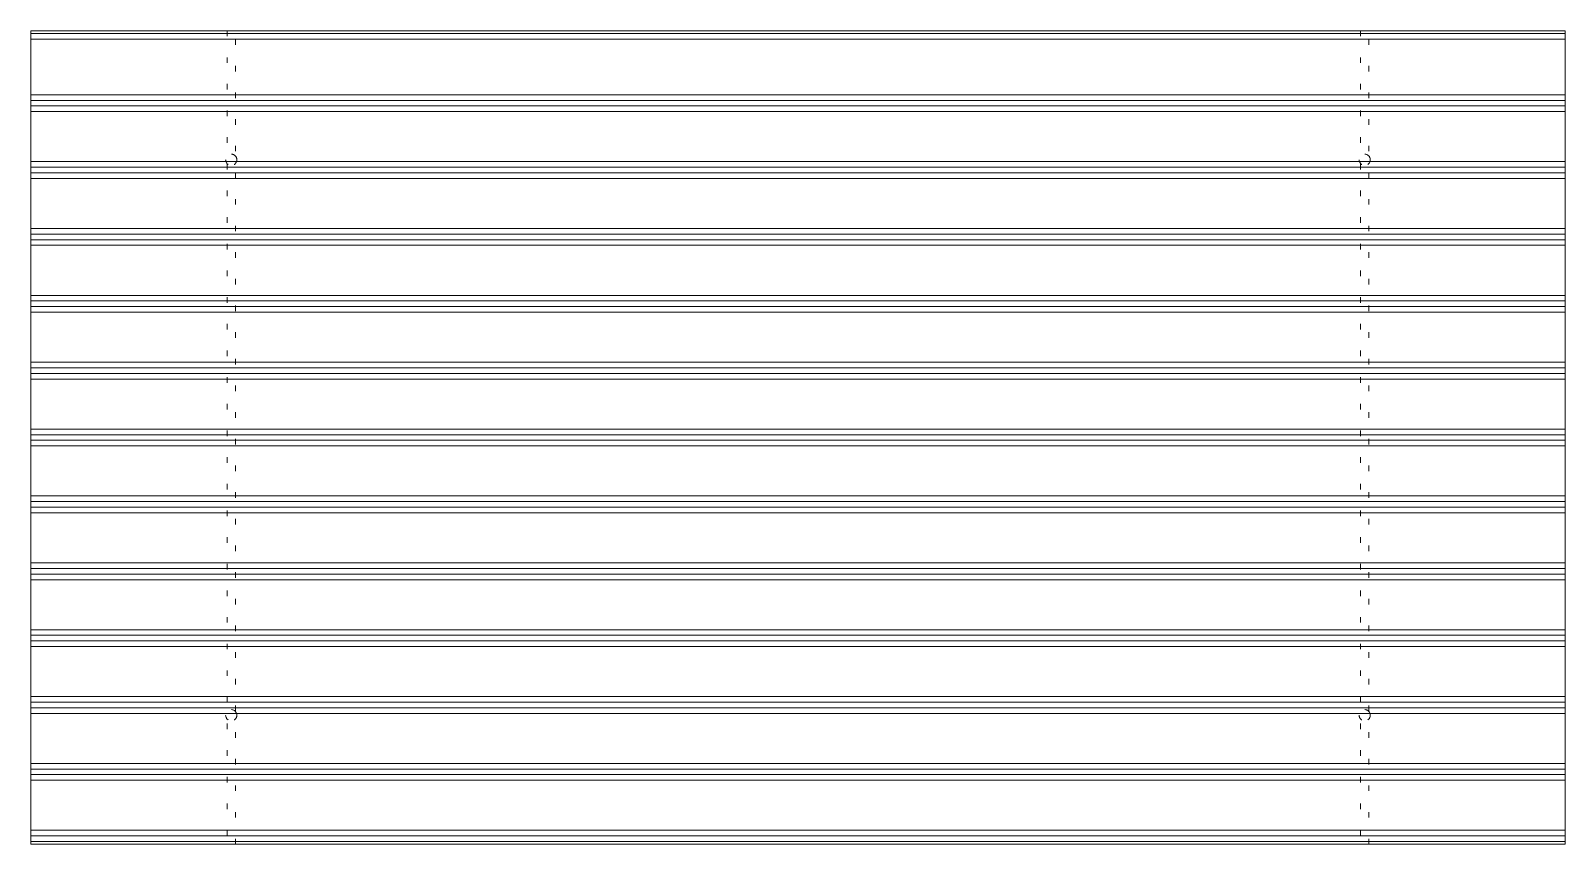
# Model space of a CAD drawing. Header units: inches. Extents: x 1286 to 7442, y -84 to 3420.
# Drawn here: x 2144.21 to 2171.56, y 224.33 to 238.83 of the extents above; entities that cross this region are included whole.
import ezdxf

# ---------------------------------------------------------------- set-up
doc = ezdxf.new("R2010")
doc.units = ezdxf.units.IN
doc.header["$LTSCALE"] = 3
doc.header["$MEASUREMENT"] = 0
doc.linetypes.add('DASHED', pattern=[0.75, 0.5, -0.25])
doc.linetypes.add('DOT', pattern=[0.25, 0, -0.25])
doc.layers.add('ARQ_PROJEÇÃO', color=8, linetype='DASHED', lineweight=5)
doc.layers.add('ARQ_VISTA', color=2, linetype='Continuous', lineweight=5)

msp = doc.modelspace()

# ---------------------------------------------------------------- linework, layer by layer
at = {"layer": 'ARQ_PROJEÇÃO', "color": 4, "linetype": 'DOT', "ltscale": 0.5}
for points in [[(2147.708, 224.327), (2147.858, 224.327), (2147.858, 238.827), (2147.708, 238.827)], [(2167.908, 224.327), (2168.058, 224.327), (2168.058, 238.827), (2167.908, 238.827)]]:
    msp.add_lwpolyline(points, close=True, dxfattribs=at)
at = {"layer": 'ARQ_PROJEÇÃO', "color": 8, "linetype": 'DOT', "ltscale": 0.5}
for points in [[(2147.683, 236.527, -1), (2147.883, 236.527, -1)], [(2167.883, 236.527, -1), (2168.083, 236.527, -1)], [(2147.883, 226.627, -1), (2147.683, 226.627, -1)], [(2168.083, 226.627, -1), (2167.883, 226.627, -1)]]:
    msp.add_lwpolyline(points, format="xyb", close=True, dxfattribs=at)
for centre in [(2147.783, 236.527), (2167.983, 236.527), (2147.783, 226.627), (2167.983, 226.627)]:
    msp.add_circle(centre, 0.1, dxfattribs=at)
at = {"layer": 'ARQ_VISTA'}
for p, q in [((2171.558, 238.827), (2144.208, 238.827)), ((2171.558, 238.777), (2144.208, 238.777)), ((2171.558, 237.585), (2144.208, 237.585)), ((2171.558, 237.485), (2144.208, 237.485)), ((2171.558, 236.393), (2144.208, 236.393)), ((2171.558, 236.293), (2144.208, 236.293)), ((2171.558, 235.202), (2144.208, 235.202)), ((2171.558, 235.102), (2144.208, 235.102)), ((2171.558, 234.01), (2144.208, 234.01)), ((2171.558, 233.91), (2144.208, 233.91)), ((2171.558, 232.818), (2144.208, 232.818)), ((2171.558, 232.718), (2144.208, 232.718)), ((2171.558, 231.627), (2144.208, 231.627)), ((2171.558, 231.527), (2144.208, 231.527)), ((2171.558, 230.435), (2144.208, 230.435)), ((2171.558, 230.335), (2144.208, 230.335)), ((2171.558, 229.243), (2144.208, 229.243)), ((2171.558, 229.143), (2144.208, 229.143)), ((2171.558, 228.052), (2144.208, 228.052)), ((2171.558, 227.952), (2144.208, 227.952)), ((2171.558, 226.86), (2144.208, 226.86)), ((2171.558, 226.76), (2144.208, 226.76)), ((2171.558, 225.668), (2144.208, 225.668)), ((2171.558, 225.568), (2144.208, 225.568)), ((2171.558, 224.477), (2144.208, 224.477)), ((2171.558, 224.377), (2144.208, 224.377)), ((2171.558, 224.327), (2144.208, 224.327))]:
    msp.add_line(p, q, dxfattribs=at)
at = {"layer": 'ARQ_VISTA', "color": 8}
for p, q in [((2171.558, 238.677), (2144.208, 238.677)), ((2171.558, 237.685), (2144.208, 237.685)), ((2171.558, 237.385), (2144.208, 237.385)), ((2171.558, 236.493), (2144.208, 236.493)), ((2171.558, 236.193), (2144.208, 236.193)), ((2171.558, 235.302), (2144.208, 235.302)), ((2171.558, 235.002), (2144.208, 235.002)), ((2171.558, 234.11), (2144.208, 234.11)), ((2171.558, 233.81), (2144.208, 233.81)), ((2171.558, 232.918), (2144.208, 232.918)), ((2171.558, 232.618), (2144.208, 232.618)), ((2171.558, 231.727), (2144.208, 231.727)), ((2171.558, 231.427), (2144.208, 231.427)), ((2171.558, 230.535), (2144.208, 230.535)), ((2171.558, 230.235), (2144.208, 230.235)), ((2171.558, 229.343), (2144.208, 229.343)), ((2171.558, 229.043), (2144.208, 229.043)), ((2171.558, 228.152), (2144.208, 228.152)), ((2171.558, 227.852), (2144.208, 227.852)), ((2171.558, 226.96), (2144.208, 226.96)), ((2171.558, 226.66), (2144.208, 226.66)), ((2171.558, 225.768), (2144.208, 225.768)), ((2171.558, 225.468), (2144.208, 225.468)), ((2171.558, 224.577), (2144.208, 224.577))]:
    msp.add_line(p, q, dxfattribs=at)
at = {"layer": 'ARQ_VISTA'}
msp.add_lwpolyline([(2171.558, 224.327), (2144.208, 224.327), (2144.208, 238.827), (2171.558, 238.827)], close=True, dxfattribs=at)

doc.saveas('drawing.dxf')
